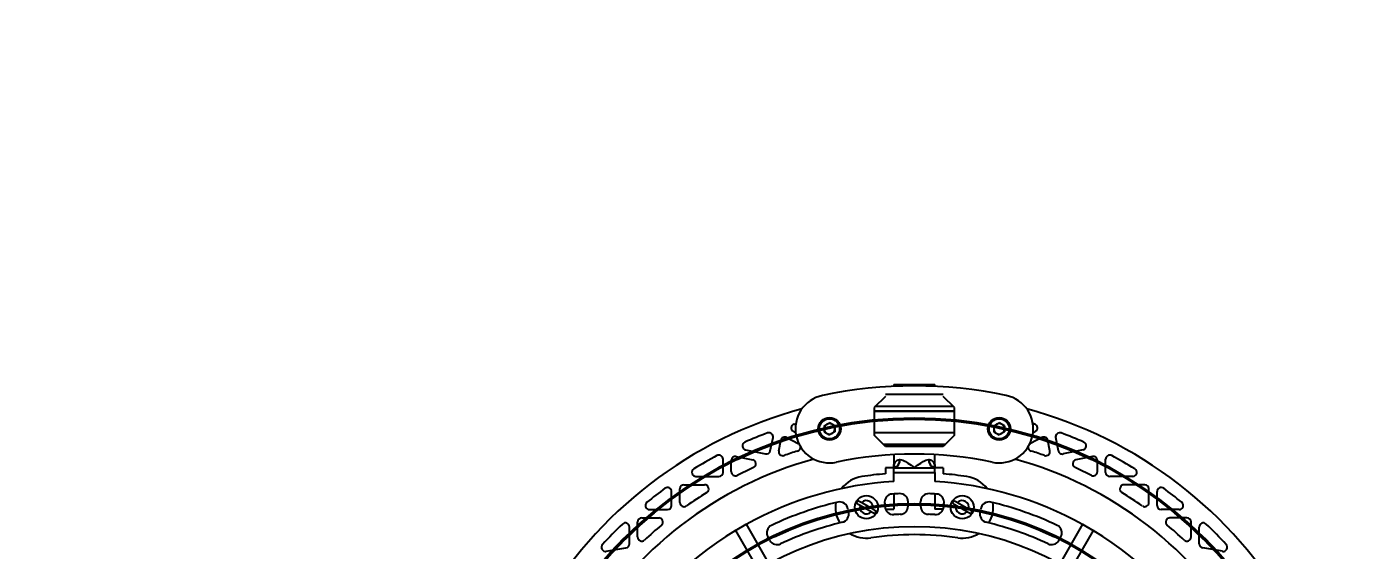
# Model space of a CAD drawing. Header units: millimetres. Extents: x -5269381 to 5270666, y -5269691 to 5270355.
# Drawn here: x 427.6 to 749.2, y 399.3 to 526.3 of the extents above; entities that cross this region are included whole.
import ezdxf

# ---------------------------------------------------------------- set-up
doc = ezdxf.new("R2010")
doc.units = ezdxf.units.MM

msp = doc.modelspace()

# ---------------------------------------------------------------- linework, layer by layer
at = {"color": 7, "linetype": 'Continuous', "lineweight": 40}
for p, q in [((637.47, 439.67), (637.47, 439.23)), ((647.47, 439.23), (647.47, 439.67)), ((635.49, 436.79), (632.77, 434.07)), ((652.17, 434.07), (649.45, 436.79)), ((632.77, 434.07), (632.77, 427.4)), ((652.17, 427.4), (652.17, 434.07)), ((613.21, 428.26), (613.74, 427.99)), ((620.65, 429.66), (621.92, 430.41)), ((620.65, 429.66), (620.67, 428.18)), ((620.67, 428.18), (621.96, 427.46)), ((623.21, 429.69), (621.92, 430.41)), ((623.23, 428.21), (621.96, 427.46)), ((623.21, 429.69), (623.23, 428.21)), ((661.72, 429.67), (663, 430.41)), ((661.72, 429.67), (661.72, 428.2)), ((661.72, 428.2), (663, 427.46)), ((664.28, 429.67), (663, 430.41)), ((664.28, 428.2), (663, 427.46)), ((664.28, 429.67), (664.28, 428.2)), ((671.73, 428.26), (671.2, 427.99)), ((607.61, 423.64), (608.26, 426.81)), ((609.65, 423.64), (610.16, 426.15)), ((611.6, 426.84), (614.38, 425.41)), ((614.52, 425.32), (614.38, 425.41)), ((635.49, 424.69), (632.77, 427.4)), ((649.45, 424.69), (635.49, 424.69)), ((637.47, 425.22), (637.47, 424.69)), ((647.47, 424.69), (647.47, 425.22)), ((652.17, 427.4), (649.45, 424.69)), ((670.42, 425.32), (670.56, 425.41)), ((673.34, 426.84), (670.56, 425.41)), ((675.29, 423.64), (674.78, 426.15)), ((677.33, 423.64), (676.69, 426.81)), ((596.16, 418.41), (596.16, 421.58)), ((599.36, 422.26), (603.34, 421.45)), ((601.64, 423.83), (606.43, 422.86)), ((637.47, 422.71), (637.47, 419.54)), ((647.47, 419.54), (647.47, 422.71)), ((683.3, 423.83), (678.51, 422.86)), ((685.58, 422.26), (681.6, 421.45)), ((688.78, 418.41), (688.78, 421.58)), ((598.16, 418.58), (598.16, 421.28)), ((637.47, 419.54), (635.47, 419.54)), ((635.47, 419.54), (635.47, 418.06)), ((637.47, 419.54), (637.57, 419.54)), ((637.47, 418.34), (637.47, 419.54)), ((637.47, 418.34), (647.47, 418.34)), ((637.47, 416.19), (637.47, 418.34)), ((637.57, 419.54), (642.47, 419.54)), ((642.47, 419.54), (647.37, 419.54)), ((647.37, 419.54), (647.47, 419.54)), ((647.47, 418.34), (647.47, 419.54)), ((649.47, 419.54), (647.47, 419.54)), ((647.47, 418.34), (647.47, 416.19)), ((649.47, 419.54), (649.47, 418.06)), ((686.78, 418.58), (686.78, 421.28)), ((586.71, 415.41), (591.7, 415.41)), ((589.62, 417.41), (595.16, 417.41)), ((695.33, 417.41), (689.78, 417.41)), ((698.24, 415.41), (693.24, 415.41)), ((583.71, 410.39), (583.71, 413.76)), ((585.71, 411.1), (585.71, 414.41)), ((637.47, 413.19), (637.47, 409.54)), ((647.47, 413.19), (647.47, 409.54)), ((699.24, 411.1), (699.24, 414.41)), ((701.24, 410.39), (701.24, 413.76)), ((578.37, 409.39), (582.71, 409.39)), ((632.01, 408.86), (629.33, 410.41)), ((629.73, 411.1), (632.41, 409.55)), ((635.47, 409.53), (635.47, 409.54)), ((635.47, 409.54), (637.47, 409.54)), ((640.97, 410.27), (640.97, 411.27)), ((643.97, 410.27), (643.97, 411.27)), ((649.47, 409.54), (647.47, 409.54)), ((649.47, 409.53), (649.47, 409.54)), ((655.22, 408.86), (652.53, 410.41)), ((652.93, 411.1), (655.62, 409.55)), ((706.58, 409.39), (702.24, 409.39)), ((575.5, 402.77), (575.5, 406.39)), ((576.5, 407.39), (580.59, 407.39)), ((599.17, 404.34), (601.77, 405.84)), ((601.77, 405.84), (607.27, 396.31)), ((683.17, 405.84), (677.67, 396.31)), ((683.17, 405.84), (685.77, 404.34)), ((708.45, 407.39), (704.35, 407.39)), ((709.45, 402.77), (709.45, 406.39)), ((573.5, 401.11), (573.5, 405.18)), ((599.17, 404.34), (604.67, 394.81)), ((607.5, 401.91), (607, 402.78)), ((677.44, 401.91), (677.94, 402.78)), ((685.77, 404.34), (680.27, 394.81)), ((711.45, 401.11), (711.45, 405.18)), ((567.91, 399.3), (572.67, 400.12)), ((717.04, 399.3), (712.28, 400.12))]:
    msp.add_line(p, q, dxfattribs=at)
at = {"color": 7, "linetype": 'Continuous', "lineweight": 40, "flags": 128}
for points in [[(637.47, 439.67), (637.48, 439.67), (637.72, 439.67), (638.25, 439.67), (639.05, 439.67), (640.06, 439.67), (641.23, 439.67), (642.47, 439.67)], [(642.47, 439.67), (643.71, 439.67), (644.88, 439.67), (645.89, 439.67), (646.69, 439.67), (647.23, 439.67), (647.46, 439.67), (647.47, 439.67)], [(651.9, 434.36), (651.64, 434.36), (650.11, 434.36), (648.38, 434.36), (646.5, 434.36), (644.51, 434.36), (642.47, 434.36), (640.43, 434.36), (638.44, 434.36), (636.56, 434.36), (634.83, 434.36), (633.3, 434.36), (632.94, 434.36)], [(649.44, 437.22), (649.35, 437.22), (647.82, 437.22), (646.13, 437.22), (644.33, 437.22), (642.47, 437.22), (640.61, 437.22), (638.81, 437.22), (637.12, 437.22), (635.59, 437.22), (635.46, 437.22)], [(652.17, 433.22), (651.64, 433.22), (650.11, 433.22), (648.38, 433.22), (646.5, 433.22), (644.51, 433.22), (642.47, 433.22), (640.43, 433.22), (638.44, 433.22), (636.56, 433.22), (634.83, 433.22), (633.3, 433.22), (632.77, 433.22)], [(632.77, 433.22), (633.3, 433.22), (634.83, 433.22), (636.56, 433.22), (638.44, 433.22), (640.43, 433.22), (642.47, 433.22), (644.51, 433.22), (646.5, 433.22), (648.38, 433.22), (650.11, 433.22), (651.64, 433.22), (652.17, 433.22)], [(613.39, 430.11), (613.75, 430.22), (613.79, 430.23)], [(632.77, 428.07), (633.3, 428.07), (634.83, 428.07), (636.56, 428.07), (638.44, 428.07), (640.43, 428.07), (642.47, 428.07), (644.51, 428.07), (646.5, 428.07), (648.38, 428.07), (650.11, 428.07), (651.64, 428.07), (652.17, 428.07)], [(671.56, 430.11), (671.2, 430.22), (671.15, 430.23)], [(634.91, 425.22), (635.59, 425.22), (637.12, 425.22), (638.81, 425.22), (640.61, 425.22), (642.47, 425.22)], [(642.47, 425.22), (644.33, 425.22), (646.13, 425.22), (647.82, 425.22), (649.35, 425.22), (650.08, 425.22)], [(638.9, 421.54), (638.91, 421.54), (638.92, 421.54), (638.93, 421.54), (638.94, 421.54), (638.94, 421.54), (638.95, 421.54), (638.96, 421.54), (638.97, 421.54)], [(645.97, 421.54), (645.98, 421.54), (645.99, 421.54), (646, 421.54), (646.01, 421.54), (646.02, 421.54), (646.02, 421.54), (646.03, 421.54), (646.04, 421.54)]]:
    msp.add_lwpolyline(points, dxfattribs=at)
at = {"color": 3, "lineweight": 40}
msp.add_circle((642.47, 332.34), 5270023.06, dxfattribs=at)
at = {"color": 4, "lineweight": 200}
msp.add_circle((642.47, 332.34), 99.09, dxfattribs=at)
at = {"color": 7, "linetype": 'Continuous', "lineweight": 40}
for centre, radius in [((621.94, 428.94), 2.75), ((621.94, 428.94), 2.45), ((663, 428.94), 2.75), ((663, 428.94), 2.45), ((630.87, 409.98), 2.8), ((654.07, 409.98), 2.8), ((642.47, 332.34), 73)]:
    msp.add_circle(centre, radius, dxfattribs=at)
at = {"color": 6, "lineweight": 200}
msp.add_circle((642.47, 332.34), 78.36, dxfattribs=at)
at = {"color": 7, "linetype": 'Continuous', "lineweight": 40}
for centre, radius, start, end in [((642.47, 332.34), 107, 78, 102), ((621.94, 428.94), 8.25, 102, 282), ((663, 428.94), 8.25, 258, 78), ((642.47, 332.34), 105, 105.0305, 150), ((642.47, 332.34), 105, 30, 74.9695), ((642.47, 332.34), 102, 110.3939, 113.7183), ((607.28, 427.01), 1, 348.4728, 110.3939), ((613.67, 429.15), 1, 106.5679, 242.7781), ((621.94, 428.94), 1.28, 120.736, 180.736), ((621.94, 428.94), 1.28, 180.736, 240.736), ((621.94, 428.94), 1.28, 60.736, 120.736), ((621.94, 428.94), 1.28, 240.736, 300.736), ((621.94, 428.94), 1.28, 0.736, 60.736), ((621.94, 428.94), 1.28, 300.736, 0.736), ((663, 428.94), 1.28, 120, 180), ((663, 428.94), 1.28, 180, 240), ((663, 428.94), 1.28, 60, 120), ((663, 428.94), 1.28, 240, 300), ((663, 428.94), 1.28, 0, 60), ((663, 428.94), 1.28, 300, 0), ((671.27, 429.15), 1, 297.2219, 73.4321), ((677.67, 427.01), 1, 69.6061, 191.5272), ((642.47, 332.34), 102, 66.2817, 69.6061), ((601.84, 424.81), 1, 113.7183, 258.4728), ((611.14, 425.95), 1, 62.7781, 168.4728), ((613.92, 424.52), 1, 287.209, 4.7169), ((671.02, 424.52), 1, 175.2831, 252.791), ((673.8, 425.95), 1, 11.5272, 117.2219), ((683.1, 424.81), 1, 281.5272, 66.2817), ((642.47, 332.34), 92.5, 105.2288, 150), ((642.47, 332.34), 102, 117.9323, 121.5546), ((595.16, 421.58), 1, 0, 117.9323), ((599.16, 421.28), 1, 78.4728, 180), ((603.14, 420.47), 1, 294.0512, 78.4728), ((606.63, 423.84), 1, 258.4728, 348.4728), ((610.63, 423.44), 1, 168.4728, 289.2671), ((642.47, 332.34), 95.5, 107.209, 109.2671), ((642.47, 332.34), 90.5, 78, 102), ((637.13, 421.3), 1.79, 281.0532, 7.8713), ((637.21, 421.29), 1.78, 281.7993, 8.228), ((647.73, 421.29), 1.78, 171.7721, 258.2007), ((647.81, 421.3), 1.79, 172.1288, 258.9466), ((642.47, 332.34), 92.5, 30, 74.7712), ((642.47, 332.34), 95.5, 70.7329, 72.791), ((674.31, 423.44), 1, 250.7329, 11.5272), ((678.31, 423.84), 1, 191.5272, 281.5272), ((681.8, 420.47), 1, 101.5272, 245.9488), ((685.78, 421.28), 1, 0, 101.5272), ((689.78, 421.58), 1, 62.0677, 180), ((642.47, 332.34), 102, 58.4454, 62.0677), ((589.62, 418.41), 1, 121.5546, 270), ((595.16, 418.41), 1, 270, 0), ((599.16, 418.58), 1, 180, 296.668), ((642.47, 332.34), 95.5, 114.0512, 116.668), ((642.47, 332.34), 95.5, 63.332, 65.9488), ((685.78, 418.58), 1, 243.332, 0), ((689.78, 418.41), 1, 180, 270), ((695.33, 418.41), 1, 270, 58.4454), ((586.71, 414.41), 1, 90, 180), ((591.7, 414.41), 1, 301.7417, 90), ((642.47, 332.34), 84, 93.4125, 118.9768), ((630.87, 409.98), 7.5, 98.5, 143.1631), ((642.47, 332.34), 86, 94.6688, 98.5), ((642.47, 332.34), 84, 61.0232, 86.5875), ((642.47, 332.34), 86, 81.5, 85.3312), ((654.07, 409.98), 7.5, 36.8369, 81.5), ((693.24, 414.41), 1, 90, 238.2583), ((698.24, 414.41), 1, 360, 90), ((642.47, 332.34), 102, 126.2804, 129.3977), ((582.71, 413.76), 1, 0, 126.2804), ((642.47, 332.34), 95.5, 121.7417, 125.3016), ((637.26, 411.17), 2, 93.7835, 190.5497), ((642.47, 332.34), 81, 92.5393, 93.7835), ((638.97, 411.27), 2, 0, 92.5393), ((645.97, 411.27), 2, 87.4607, 180), ((642.47, 332.34), 81, 86.2165, 87.4607), ((647.68, 411.17), 2, 349.4503, 86.2165), ((642.47, 332.34), 95.5, 54.6984, 58.2583), ((702.24, 413.76), 1, 53.7196, 180), ((642.47, 332.34), 102, 50.6023, 53.7196), ((578.37, 410.39), 1, 129.3977, 270), ((582.71, 410.39), 1, 270, 0), ((586.71, 411.1), 1, 180, 305.3016), ((642.47, 332.34), 81, 103.2165, 115.2805), ((630.87, 409.98), 7.5, 171.5899, 210.5735), ((624.41, 409.25), 2, 6.4503, 103.2165), ((624.6, 408.27), 2, 283.2467, 15.2813), ((630.87, 409.98), 4.5, 186.4503, 195.2813), ((630.87, 409.98), 2.64, 141.2827, 158.7173), ((630.87, 409.98), 1.6, 164.4775, 315.5225), ((630.87, 409.98), 1.6, 344.4775, 135.5225), ((630.87, 409.98), 2.64, 321.2827, 338.7173), ((630.87, 409.98), 4.5, 1.7187, 10.5497), ((637.37, 410.18), 2, 181.7187, 273.7533), ((638.97, 410.27), 2, 272.5718, 0), ((645.97, 410.27), 2, 180, 267.4282), ((647.58, 410.18), 2, 266.2467, 358.2813), ((654.07, 409.98), 4.5, 169.4503, 178.2813), ((654.07, 409.98), 2.64, 141.2827, 158.7173), ((654.07, 409.98), 1.6, 164.4775, 315.5225), ((654.07, 409.98), 1.6, 344.4775, 135.5225), ((654.07, 409.98), 2.64, 321.2827, 338.7173), ((660.34, 408.27), 2, 164.7187, 256.7533), ((654.07, 409.98), 4.5, 344.7187, 353.5497), ((660.53, 409.25), 2, 76.7835, 173.5497), ((654.07, 409.98), 7.5, 329.4265, 8.4101), ((642.47, 332.34), 81, 64.7195, 76.7835), ((698.24, 411.1), 1, 234.6984, 0), ((702.24, 410.39), 1, 180, 270), ((706.58, 410.39), 1, 270, 50.6023), ((642.47, 332.34), 102, 133.8539, 137.7272), ((572.5, 405.18), 1, 0, 133.8539), ((576.5, 406.39), 1, 90, 180), ((642.47, 332.34), 95.5, 129.8841, 133.1318), ((580.59, 406.39), 1, 309.8841, 90), ((608.73, 403.78), 2, 115.2805, 210), ((642.47, 332.34), 76, 103.2467, 115.2198), ((642.47, 332.34), 76, 92.5718, 93.7533), ((642.47, 332.34), 76, 86.2467, 87.4282), ((642.47, 332.34), 76, 64.7802, 76.7533), ((676.21, 403.78), 2, 330, 64.7195), ((704.35, 406.39), 1, 90, 230.1159), ((642.47, 332.34), 95.5, 46.8682, 50.1159), ((708.45, 406.39), 1, 0, 90), ((712.45, 405.18), 1, 46.1461, 180), ((642.47, 332.34), 102, 42.2728, 46.1461), ((642.47, 332.34), 84, 121.0232, 238.9768), ((576.5, 402.77), 1, 180, 313.1318), ((630.87, 409.98), 7.5, 237.5616, 278.5), ((642.47, 332.34), 71, 81.5, 98.5), ((654.07, 409.98), 7.5, 261.5, 302.4384), ((642.47, 332.34), 84, 301.0232, 58.9768), ((708.45, 402.77), 1, 226.8682, 0), ((567.74, 400.28), 1, 137.7272, 279.8227), ((572.5, 401.11), 1, 279.8227, 0), ((609.24, 402.91), 2, 210, 295.2198), ((675.71, 402.91), 2, 244.7802, 330), ((712.45, 401.11), 1, 180, 260.1773), ((717.21, 400.28), 1, 260.1773, 42.2728)]:
    msp.add_arc(centre, radius, start, end, dxfattribs=at)
for points, knots in [([(637.47, 419.54), (637.47, 419.55), (637.47, 419.93), (637.62, 420.61), (638.15, 421.39), (638.69, 421.5), (638.9, 421.54)], [0, 0, 0, 0, 0.003216, 0.436306, 0.786096, 1, 1, 1, 1]), ([(638.97, 421.54), (639.21, 421.5), (639.83, 421.39), (641.03, 420.61), (641.95, 419.93), (642.47, 419.55), (642.47, 419.54)], [0, 0, 0, 0, 0.213904, 0.563694, 0.996784, 1, 1, 1, 1]), ([(642.47, 419.54), (642.47, 419.55), (642.99, 419.93), (643.91, 420.61), (645.11, 421.39), (645.73, 421.5), (645.97, 421.54)], [0, 0, 0, 0, 0.003216, 0.436306, 0.786095, 1, 1, 1, 1]), ([(646.04, 421.54), (646.25, 421.5), (646.79, 421.39), (647.33, 420.61), (647.47, 419.93), (647.47, 419.55), (647.47, 419.54)], [0, 0, 0, 0, 0.213904, 0.563694, 0.996783, 1, 1, 1, 1]), ([(629.33, 410.41), (629.24, 410.46), (629.03, 410.58), (628.72, 410.76), (628.51, 410.88), (628.43, 410.93), (628.41, 410.94)], [0, 0, 0, 0, 0.236474, 0.573305, 0.897687, 1, 1, 1, 1]), ([(628.81, 411.63), (628.83, 411.62), (628.91, 411.57), (629.12, 411.45), (629.43, 411.27), (629.64, 411.15), (629.73, 411.1)], [0, 0, 0, 0, 0.102313, 0.426695, 0.763526, 1, 1, 1, 1]), ([(632.93, 408.33), (632.91, 408.34), (632.82, 408.39), (632.61, 408.51), (632.31, 408.69), (632.1, 408.81), (632.01, 408.86)], [0, 0, 0, 0, 0.102312, 0.426694, 0.763525, 1, 1, 1, 1]), ([(632.41, 409.55), (632.5, 409.5), (632.71, 409.38), (633.01, 409.2), (633.22, 409.08), (633.31, 409.04), (633.33, 409.02)], [0, 0, 0, 0, 0.236475, 0.573306, 0.897688, 1, 1, 1, 1]), ([(652.53, 410.41), (652.45, 410.46), (652.23, 410.58), (651.93, 410.76), (651.72, 410.88), (651.63, 410.93), (651.61, 410.94)], [0, 0, 0, 0, 0.236474, 0.573304, 0.897688, 1, 1, 1, 1]), ([(652.01, 411.63), (652.03, 411.62), (652.12, 411.57), (652.33, 411.45), (652.63, 411.27), (652.85, 411.15), (652.93, 411.1)], [0, 0, 0, 0, 0.1023119, 0.4266957, 0.7635256, 1, 1, 1, 1]), ([(656.13, 408.33), (656.11, 408.34), (656.03, 408.39), (655.82, 408.51), (655.51, 408.69), (655.3, 408.81), (655.22, 408.86)], [0, 0, 0, 0, 0.102313, 0.426696, 0.763526, 1, 1, 1, 1]), ([(655.62, 409.55), (655.7, 409.5), (655.91, 409.38), (656.22, 409.2), (656.43, 409.08), (656.51, 409.04), (656.53, 409.02)], [0, 0, 0, 0, 0.236474, 0.573304, 0.897687, 1, 1, 1, 1])]:
    msp.add_open_spline(points, degree=3, knots=knots, dxfattribs=at)

doc.saveas('drawing.dxf')
